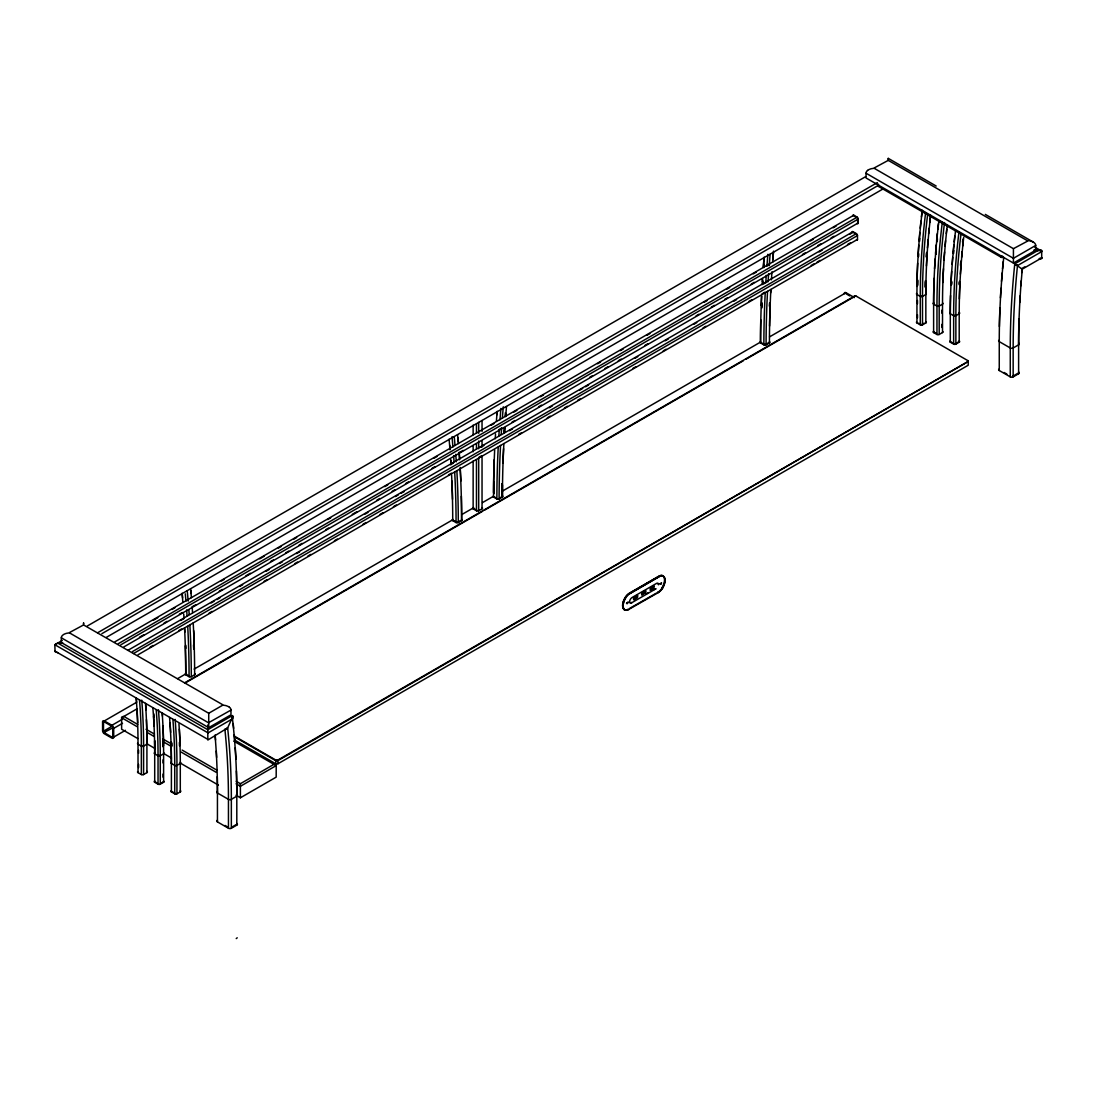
<?xml version="1.0" encoding="UTF-8"?>
<svg xmlns="http://www.w3.org/2000/svg" width="1097" height="1097" viewBox="0 0 1097 1097"><rect width="100%" height="100%" fill="white"/><g stroke="black" fill="none" stroke-linecap="round" stroke-linejoin="round"><path stroke-width="1.5" d="M83.578 623.686L83.578 622.959L83.578 624.947L223.678 705.275A10.929 8.927 0 0 1 226.311 705.728L228.409 706.578A7.117 5.814 0 0 1 229.465 707.277M57.743 652.715L55.056 651.659L54.85 644.748L57.743 643.075L207.813 729.724L232.317 715.573L232.893 716.423L227.641 727.914L207.813 740.05L207.813 724.952M62.241 640.483L54.85 644.748L207.813 732.727M229.424 707.318A4.731 3.853 0 0 1 231.014 710.047L208.732 722.635M222.636 705.234L208.732 713.269L208.732 727.654L230.973 714.805L230.973 710.047M240.394 785.233L240.394 783.711L273.962 764.335L275.141 764.54A2.249 1.837 0 0 1 275.58 764.746A1.371 1.124 0.2 0 1 276.211 765.624L276.183 777.129L240.394 797.793L235.992 795.256M867.535 170.446A7.117 5.814 0 0 1 868.591 169.733L870.689 168.883A10.929 8.927 0 0 1 873.322 168.431L888.268 160.368L888.268 158.366L936.18 186.037M888.268 159.312L888.268 158.393M1013.422 258.042L1013.422 248.676L874.364 168.389M633.49 599.36L633.613 597.508L633.901 599.634L637.631 595.712L637.494 597.563L633.901 599.634M641.69 594.615L641.827 592.778L645.42 590.693L645.694 592.819L641.69 594.615L645.283 592.545L645.42 590.693M642.102 594.889L642.239 593.052L645.831 590.981M650.315 590.159L650.439 588.307L654.031 586.237L650.315 590.159L653.908 588.088L654.031 586.237M628.046 602.171L627.333 603.377M661.422 582.891L660.915 583.919M103.529 722.114L103.461 731.205L112.292 726.104M112.744 736.951L112.813 727.86M857.648 222.814L857.689 218.742M967.815 360.598L967.815 361.695L277.774 760.098L275.882 760.098L275.717 763.773L277.939 763.773L968.212 365.246L968.212 360.831L856.25 296.19L854.357 296.19L184.653 682.828M660.284 583.837L661.56 583.014L660.627 584.358M228.45 828.249L228.45 799.343A774.825 447.343 -60 0 0 224.912 729.505L227.641 727.914A776.868 448.522 -60 0 1 231.344 799.343L231.344 828.249A2.043 1.179 0 0 1 228.45 828.249L217.439 821.886A2.043 1.179 0 0 1 217.439 820.227M227.394 728.312L224.912 729.505L227.12 728.682M499.656 498.024L502.056 496.598M237.226 937.798L236.239 938.593M208.732 727.654L61.322 642.554L61.322 637.796A4.731 3.853 0 0 1 62.886 635.067A7.322 5.979 0 0 1 64.421 634.066L65.998 633.476A10.929 8.927 0 0 1 68.617 633.024L83.578 624.947M87.225 626.058L865.602 176.672M97.564 632.804L877.326 182.609M101.87 633.668L878.848 185.078M106.299 637.398L883.277 188.807M114.924 641.8L853.795 215.204L857.141 217.137A1.577 0.905 60 0 1 858.252 219.057L858.252 222.91A1.577 0.905 60 0 1 857.141 223.555M153.347 620.258L157.776 617.693M171.996 609.479L174.958 607.779M221.32 581.012L224.282 579.298M259.742 558.826L264.171 556.261M278.391 548.061L281.353 546.347M293.735 539.203L296.684 537.503M327.715 519.58L330.677 517.88M384.8 486.629L387.748 484.915M434.124 458.148L437.072 456.448M491.195 425.197L494.144 423.497M513.917 412.074L516.865 410.374M540.519 396.73L543.468 395.016M597.591 363.765L600.553 362.065M620.312 350.656L623.274 348.942M646.915 335.298L649.863 333.584M703.986 302.347L706.948 300.633M726.708 289.224L729.67 287.524M753.31 273.866L756.272 272.166M766.611 266.187L769.573 264.487M810.381 240.915L813.343 239.215M833.117 227.792L836.065 226.092M118.257 643.72L857.141 217.137M120.848 644.789L858.252 219.057M139.511 637.234L143.94 634.683M164.07 623.055L167.032 621.341M179.401 614.197L182.363 612.496M192.702 606.518L195.664 604.817M219.304 591.16L222.266 589.459M245.906 575.802L250.335 573.251M270.465 561.623L273.427 559.923M285.81 552.778L288.758 551.064M299.097 545.099L302.059 543.385M325.699 529.741L328.661 528.027M352.302 514.383L356.731 511.819M376.861 500.191L379.823 498.491M392.205 491.346L395.153 489.632M405.506 483.667L408.454 481.953M432.095 468.309L435.056 466.609M458.697 452.951L463.14 450.387M498.6 429.914L501.548 428.214M511.901 422.235L514.85 420.535M538.504 406.877L541.452 405.177M589.665 377.341L592.613 375.64M604.995 368.482L607.957 366.782M618.297 360.803L621.259 359.103M644.899 345.459L647.847 343.745M696.06 315.909L699.022 314.208M711.391 307.064L714.353 305.35M724.692 299.385L727.654 297.671M751.294 284.027L754.256 282.313M802.456 254.49L805.417 252.776M817.786 245.632L820.748 243.932M831.087 237.953L834.049 236.253M123.81 646.942L858.252 222.91M127.979 650.315L853.041 231.7L856.373 233.634A1.577 0.905 60 0 1 857.484 235.567L857.484 239.42A1.577 0.905 60 0 1 856.373 240.051M180.69 620.518L183.638 618.818M211.104 602.966L214.052 601.266M217 599.565L219.949 597.865M239.667 586.47L242.615 584.77M266.214 571.153L269.163 569.453M279.474 563.488L282.423 561.787M296.615 553.601L299.563 551.887M364.999 514.123L367.948 512.409M395.4 496.557L398.348 494.857M401.296 493.156L404.245 491.456M450.51 464.744L453.459 463.044M480.925 447.192L483.873 445.492M509.488 430.696L512.436 428.996M549.295 407.714L552.244 406M579.71 390.148L582.658 388.448M585.606 386.747L588.554 385.047M634.82 358.335L637.768 356.635M665.221 340.783L668.169 339.083M693.798 324.287L696.746 322.587M733.605 301.305L736.553 299.604M764.019 283.739L766.968 282.039M819.13 251.926L822.078 250.226M849.531 234.374L852.479 232.674M132.422 651.604L856.373 233.634M133.532 653.524L857.484 235.567M150.111 647.161L153.073 645.461M178.688 630.679L181.636 628.965M209.088 613.113L212.05 611.413M264.199 581.3L267.161 579.6M294.613 563.748L297.561 562.048M307.887 556.083L310.835 554.383M334.42 540.766L337.369 539.052M362.997 524.27L365.945 522.556M380.124 514.37L383.072 512.669M393.398 506.704L396.346 505.004M448.508 474.891L451.457 473.191M478.923 457.339L481.871 455.639M518.73 434.357L521.678 432.657M547.293 417.861L550.241 416.161M564.434 407.961L567.382 406.26M577.708 400.295L580.656 398.595M632.818 368.482L635.766 366.782M663.219 350.93L666.167 349.23M703.026 327.948L705.974 326.248M748.744 301.552L751.692 299.851M762.004 293.9L764.952 292.186M811.218 265.488L814.166 263.774M817.114 262.073L820.062 260.373M847.528 244.521L850.477 242.821M137.961 654.827L857.484 239.42M102.583 721.949A2.523 1.454 60 0 1 104.352 720.921L111.921 725.295A2.523 1.454 60 0 1 113.704 728.367L113.704 737.102A2.523 1.454 60 0 1 111.921 738.13L104.352 733.77A2.523 1.454 60 0 1 102.583 730.684L102.583 721.949L136.727 702.231M177.632 678.618L186.463 673.517M194.128 669.101L453.116 519.567M461.947 514.466L473.712 507.678M482.543 502.577L492.855 496.626M501.672 491.538L760.674 342.003M769.504 336.902L846.02 292.721L853.589 297.095A2.523 1.454 60 0 1 854.261 297.644M457.723 522.241L461.069 520.307M765.541 344.527L768.874 342.593M184.611 628.965A1018.647 588.115 -60 0 1 185.736 674.778L189.068 676.698A1.577 0.905 0 0 0 191.289 676.698L194.635 674.778A1.577 0.905 0 0 0 194.635 673.489M451.594 474.823A1018.647 588.115 -60 0 1 452.718 520.636L456.064 522.556A1.577 0.905 0 0 0 458.285 522.556L461.618 520.636A1.577 0.905 0 0 0 461.618 519.347A1026.477 592.641 -60 0 0 461.343 496.255M473.136 461.055L473.136 508.843L476.468 510.777A1.577 0.905 0 0 0 478.69 510.777L482.036 508.843L482.036 456.146M493.197 496.077A1.577 0.905 0 0 0 493.54 497.064L496.886 498.984A1.577 0.905 0 0 0 499.108 498.984L502.44 497.064A1020.279 589.062 -60 0 1 503.88 443.572M760.769 319.789A1024.927 591.749 -60 0 0 760.536 341.633A1.577 0.905 0 0 0 760.536 342.922L763.869 344.842A1.577 0.905 0 0 0 766.09 344.842L769.436 342.922A1020.279 589.062 -60 0 1 770.876 289.43M137.769 738.542L121.63 729.231L121.63 717.726L137.152 708.772M111.921 725.295L122.22 719.344M185.503 682.814L482.749 511.188M484.23 510.338L743.218 360.817M746.166 359.117L853.589 297.095M104.023 732.467L113.183 727.64M113.704 728.367L122.535 723.28M113.389 737.28L125.469 730.314M146.463 719.632A649.314 374.886 -60 0 1 146.916 742.916A1.577 0.905 0 0 1 146.916 744.205L143.584 746.125A1.577 0.905 0 0 1 141.348 746.125L138.016 744.205A1.577 0.905 0 0 1 137.674 743.218M930.681 215.259A643.034 371.266 -60 0 0 925.841 294.49L922.495 296.423A1.577 0.905 0 0 1 920.273 296.423L916.941 294.49A1.577 0.905 0 0 1 916.598 293.502M1013.422 248.676L1028.383 240.682A10.929 8.927 0 0 1 1031.015 241.134L1032.579 241.724A7.322 5.979 0 0 1 1034.156 242.698A4.731 3.853 0 0 1 1035.719 245.467L1035.678 250.226L1013.422 263.061L1013.422 257.836M1035.678 245.467L1013.422 258.316L866.027 173.216A4.731 3.853 0 0 1 867.576 170.474M1019.003 318.912A774.921 447.411 -60 0 0 1018.619 343.155L1018.619 373.734L1013.162 376.874A2.043 1.179 0 0 1 1010.268 376.874L1010.268 347.968A786.645 454.172 -60 0 1 1014.766 263.842L1039.257 249.691L1041.684 250.445L1041.684 258.563L1039.257 259.331L1042.15 257.658L1022.322 269.108A776.882 448.536 -60 0 0 1018.619 344.828L1013.162 347.968A2.043 1.179 0 0 1 1010.268 347.968L999.257 341.62A2.043 1.179 0 0 1 998.818 340.331M207.813 733.057L232.482 718.823L232.303 715.601A786.618 454.158 -60 0 1 232.674 718.768M924.168 323.231L921.686 324.616M137.674 771.63A1.577 0.905 0 0 0 138.016 772.617L141.348 774.551A1.577 0.905 0 0 0 143.584 774.551L146.916 772.617L146.916 742.916M916.598 321.928A1.577 0.905 0 0 0 916.941 322.916L920.273 324.849A1.577 0.905 0 0 0 922.495 324.849L925.841 322.916A1.577 0.905 0 0 0 925.841 321.627M1021.595 268.683L1024.776 266.845M160.82 783.217L163.042 781.942M154.581 740.845A643.034 371.266 -60 0 1 154.704 752.556L154.704 782.257L158.037 784.177A1.577 0.905 0 0 0 160.258 784.177L163.604 782.257A1.577 0.905 0 0 0 163.947 781.27M933.616 331.267A1.577 0.905 0 0 0 933.616 332.556L936.961 334.475A1.577 0.905 0 0 0 939.183 334.475L942.515 332.556A1.577 0.905 0 0 0 942.858 331.555M956.433 343.142L958.655 341.866M171.05 742.203A643.034 371.266 -60 0 1 171.393 762.182L171.393 791.897L174.725 793.817A1.577 0.905 0 0 0 176.946 793.817L180.292 791.897L180.292 763.471A1.577 0.905 0 0 0 180.292 762.182M950.304 340.906A1.577 0.905 0 0 0 950.304 342.182L953.65 344.115A1.577 0.905 0 0 0 955.871 344.115L959.203 342.182A1.577 0.905 0 0 0 959.203 340.906M276.183 765.624L240.394 786.288L236.143 783.834M236.417 770.917A786.618 454.158 -60 0 1 236.801 794.53A2.043 1.179 0 0 1 236.801 796.203L231.344 799.343A2.043 1.179 0 0 1 228.45 799.343L217.439 792.994A774.825 447.343 -60 0 0 215.039 735.223M663.452 576.24A7.871 4.169 -56.2 0 0 659.434 576.569L629.911 593.614A7.871 4.169 -56.2 0 0 625.605 598.084A11.423 6.061 -56.2 0 0 624.769 609.946L624.207 609.548A11.423 6.061 -56.2 0 1 625.057 597.687A7.871 4.169 -56.2 0 1 629.349 593.216L658.886 576.172A7.871 4.169 -56.2 0 1 662.89 575.843L663.452 576.24A11.423 6.061 -56.2 0 1 662.602 588.102A7.871 4.169 -56.2 0 1 658.296 592.558L628.636 609.493A7.871 4.169 -56.2 0 1 624.618 609.822A11.423 6.061 -56.2 0 1 625.468 597.961M663.027 575.952A7.871 4.169 -56.2 0 0 659.023 576.295L629.5 593.34A7.871 4.169 -56.2 0 0 625.194 597.81A11.423 6.061 -56.2 0 0 624.344 609.671A7.871 4.169 -56.2 0 0 628.362 609.329L628.773 609.617M629.774 593.504L659.297 576.46A7.871 4.169 -56.2 0 1 663.315 576.117A11.423 6.061 -56.2 0 1 662.465 587.978A7.871 4.169 -56.2 0 1 658.159 592.449L657.747 592.174M231.988 827.042L236.074 824.683M1012.435 376.463L1017.893 373.309M231.344 828.249L236.801 825.109L236.801 794.53M652.756 590.104L656.02 588.732L631.817 602.706A3.36 1.783 -56.2 0 1 629.623 601.444A3.36 1.783 -56.2 0 1 632.187 597.44L656.39 583.481A3.36 1.783 -56.2 0 1 658.584 584.728L658.159 584.454M634.82 596.823L637.206 595.438M652.427 586.648L650.439 588.307M634.039 597.783L637.631 595.712M626.648 603.172L628.183 602.28L626.908 603.556M659.681 583.645L660.421 583.947M645.639 594.204L648.478 592.572M629.692 608.369L656.404 593.134M921.946 296.108L920.836 296.108M938.634 305.734L937.51 305.734M955.309 315.374L954.198 315.374M143.021 745.809L141.911 745.809M159.709 755.435L158.599 755.435M122.672 716.643L123.865 716.437L137.728 724.445M1040.052 258.357L1039.257 258.494M627.251 603.624L626.524 603.268M1034.169 249.691L1040.326 249.814L1042.15 251.364L1017.481 265.597A784.547 452.965 -60 0 0 1013.162 347.968L1013.162 376.874M1034.169 250.527L1040.052 250.665M854.193 296.286L856.414 296.286M57.743 643.075L62.831 643.075M764.678 344.623L761.085 342.593M1022.322 269.3L1014.752 263.842L866.027 177.961L866.027 173.216M1003.755 257.48L1003.111 257.205L1003.741 257.48A786.645 454.172 -60 0 0 999.257 341.62L999.257 370.512L1010.268 376.874M1003.302 257.233L1003.234 257.315A1.577 0.905 0 0 1 1001.054 257.205L878.395 186.394A1.577 0.905 0 0 1 878.149 185.297M985.312 214.395L1033.374 242.149M888.268 160.368L1027.327 240.654M1034.841 247.14L1040.738 250.541M940.047 221.265L942.268 222.554A1.577 0.919 0 0 0 942.789 222.746M853.795 215.848L857.141 217.782M853.041 232.345L856.592 234.443M934.096 278.35A647.751 373.981 -60 0 0 933.616 302.841A1.577 0.905 0 0 0 933.616 304.13L936.961 306.063A1.577 0.905 0 0 0 939.183 306.063L942.515 304.13A1.577 0.905 0 0 0 942.858 303.142M950.537 295.532A647.751 373.981 -60 0 0 950.304 312.48A1.577 0.905 0 0 0 950.304 313.769L953.65 315.689A1.577 0.905 0 0 0 955.871 315.689L959.203 313.769A643.034 371.266 -60 0 1 963.715 237.377M1004.112 372.486L1006.868 374.077M918.6 323.231L920.836 324.52M936.399 333.515L934.013 332.076M954.198 343.786L950.688 341.716M846.02 293.749L849.805 295.943M494.103 496.749L496.324 498.024M473.685 508.528L477.03 510.448M453.28 520.307L456.613 522.241M186.284 674.449L189.63 676.383M69.673 632.983L208.732 713.269M234.772 736.361L275.882 760.098M234.525 736.855L275.717 760.646L277.939 760.646L967.815 361.695M61.322 637.796L208.732 722.896M234.525 739.995L275.717 763.773M233.771 741.133L274.771 764.801M54.85 651.042L207.813 739.351M146.052 729.258L154.375 734.058M162.699 738.871L171.022 743.67M182.129 750.074L216.808 770.108M236.225 781.311L240.394 783.711M121.63 717.726L137.194 726.708M147.08 732.412L154.156 736.498M162.63 741.394L171.118 746.289M181.019 752.007L216.356 772.411M146.559 743.615L155.363 748.703M164.152 753.776L171.489 758.013M180.278 763.087L218.399 785.095M104.352 721.949L111.921 726.324M152.867 707.853A641.457 370.347 -60 0 1 154.704 753.831L158.037 755.764A1.577 0.905 0 0 0 160.258 755.764L163.604 753.831A1.577 0.905 0 0 0 163.947 752.844M169.555 717.479A641.457 370.347 -60 0 1 171.393 763.471L174.725 765.391A1.577 0.905 0 0 0 176.946 765.391L180.292 763.471A647.751 373.981 -60 0 0 178.948 723.91M104.352 732.741L111.921 737.102M155.253 781.942L157.488 783.217M171.941 791.568L175.287 793.501M225.05 825.451L227.806 827.042M1014.766 263.842L1016.508 265.008M1016.151 264.692L1017.481 265.597L1016.645 265.021M662.602 588.102L662.053 587.704A11.423 6.061 -56.2 0 0 662.766 586.388M658.296 592.558L657.885 592.284A7.871 4.169 -56.2 0 0 661.875 588.335M631.817 602.706L631.406 602.431A3.36 1.783 -56.2 0 1 630.144 602.747M232.591 715.847L232.468 718.837A784.574 452.979 -60 0 1 236.801 796.203M277.774 760.098L277.939 763.773M1001.054 257.205L1001.054 255.916A1.577 0.905 0 0 0 1002.562 256.15M959.203 342.182L959.203 313.769A1.577 0.905 0 0 0 959.203 312.48M955.871 344.115L955.871 315.689A647.751 373.981 -60 0 1 961.027 233.62M953.65 344.115L953.65 315.689A649.314 374.886 -60 0 1 958.956 232.194M950.304 312.48L950.304 342.182M942.515 332.556L942.515 304.13A643.034 371.266 -60 0 1 947.369 224.899M941.966 310.122L941.966 313.276M941.966 324.328L941.966 327.496M939.183 334.475L939.183 306.063A647.751 373.981 -60 0 1 944.517 222.554M936.961 334.475L936.961 306.063A649.314 374.886 -60 0 1 942.268 222.554M933.616 302.841L933.616 332.556M925.95 281.367A641.457 370.347 -60 0 0 925.841 293.214L925.841 322.916M922.495 324.849L922.495 296.423A647.751 373.981 -60 0 1 927.651 214.34M920.273 324.849L920.273 296.423A649.314 374.886 -60 0 1 925.594 212.928L922.248 210.994A649.314 374.886 -60 0 0 916.941 294.49L916.941 322.916M917.49 300.496L917.49 303.65M917.49 314.702L917.49 317.856M878.395 186.394L878.395 185.105A1.577 0.905 0 0 1 878.149 184.008M482.036 420.494L482.036 431.34M482.036 440.651L482.036 446.849M478.69 422.427L478.69 433.274M478.69 441.021L478.69 448.769M478.69 458.08L478.69 510.777M476.468 423.977L476.468 433.274M476.468 444.12L476.468 448.769M476.468 459.629L476.468 510.777M473.136 425.142L473.136 434.714M473.136 445.56L473.136 451.758M240.394 784.89L240.394 797.793M217.288 776.662A776.868 448.522 -60 0 1 217.439 791.321L217.439 821.886M176.946 793.817L176.946 765.391A643.034 371.266 -60 0 0 175.122 719.413M174.725 793.817L174.725 765.391A641.457 370.347 -60 0 0 172.887 719.413M163.604 782.257L163.604 753.831A647.751 373.981 -60 0 0 162.274 714.27M163.042 759.823L163.042 762.991M163.042 774.043L163.042 777.197M160.258 784.177L160.258 755.764A643.034 371.266 -60 0 0 158.434 709.773M158.037 784.177L158.037 755.764A641.457 370.347 -60 0 0 156.199 709.773M143.584 774.551L143.584 746.125A643.034 371.266 -60 0 0 141.746 700.147M141.348 774.551L141.348 746.125A641.457 370.347 -60 0 0 139.525 700.147M138.565 750.197L138.565 753.351M138.565 764.403L138.565 767.571M138.016 772.617L138.016 744.205A641.457 370.347 -60 0 0 136.179 698.213M121.602 717.726A1.426 1.166 0.1 0 1 122.398 716.794M1018.619 343.155A2.043 1.179 0 0 1 1018.619 344.828M1019.703 302.525A774.921 447.411 -60 0 1 1020.087 295.916M1020.759 285.947A774.921 447.411 -60 0 1 1021.142 280.942M1021.856 272.563A774.921 447.411 -60 0 1 1022.157 269.204M1018.619 372.061A2.043 1.179 0 0 1 1018.619 373.734M999.257 370.512A2.043 1.179 0 0 1 998.818 369.236M999.381 326.536A784.547 452.965 -60 0 1 999.929 307.873M1000.409 297.931A784.547 452.965 -60 0 1 1000.999 288.278M1001.479 281.353A784.547 452.965 -60 0 1 1002.151 272.988M1002.507 268.806A784.547 452.965 -60 0 1 1003.165 261.799M236.801 823.436A2.043 1.179 0 0 1 236.801 825.109M233.195 723.54A786.618 454.158 -60 0 1 233.675 728.339M234.264 734.771A786.618 454.158 -60 0 1 234.799 741.257M235.265 747.77A786.618 454.158 -60 0 1 235.937 759.275M217.439 792.994A2.043 1.179 0 0 1 217.439 791.321M215.204 735.333A776.868 448.522 -60 0 1 215.574 740.022M216.301 751.047A776.868 448.522 -60 0 1 216.63 757.396M171.393 791.897A1.577 0.905 0 0 1 171.393 790.608M171.393 763.471A1.577 0.905 0 0 1 171.393 762.182M170.049 722.621A643.034 371.266 -60 0 1 170.638 732.357M180.292 790.608A1.577 0.905 0 0 1 180.292 791.897M179.36 729.094A649.314 374.886 -60 0 1 180.059 745.494M171.612 742.518A643.034 371.266 -60 0 1 171.708 745.823M171.612 743.163A642.239 370.8 -60 0 1 171.708 746.467M179.401 742.518A648.533 374.434 -60 0 1 179.497 745.823M190.878 590.515A1026.477 592.641 -60 0 1 191.139 593.45M193.662 630.652A1026.477 592.641 -60 0 1 194.32 648.862M190.59 588.897A1024.927 591.749 -60 0 1 191.399 597.687M192.112 606.545A1024.927 591.749 -60 0 1 192.537 612.483M193.195 622.931A1024.927 591.749 -60 0 1 194.635 674.778M187.244 590.872A1020.279 589.062 -60 0 1 188.177 601.129M188.876 609.987A1020.279 589.062 -60 0 1 189.191 614.443M189.85 624.879A1020.279 589.062 -60 0 1 191.289 676.698M185.297 593.82A1018.647 588.115 -60 0 1 185.941 601.142M186.655 610.001A1018.647 588.115 -60 0 1 187.066 615.938M187.71 626.387A1018.647 588.115 -60 0 1 189.068 676.698M182.088 593.354A1018.647 588.115 -60 0 1 182.856 602.171M183.734 614.005A1018.647 588.115 -60 0 1 184.022 618.475M185.736 674.778A1.577 0.905 0 0 1 185.736 673.489A1020.279 589.062 -60 0 0 185.324 645.831M182.225 593.518A1020.279 589.062 -60 0 1 182.609 597.92M184.611 627.676A1020.279 589.062 -60 0 1 184.817 632.187M193.62 645.255A1024.927 591.749 -60 0 1 193.716 648.313M193.62 644.611A1025.599 592.133 -60 0 1 193.758 649.191M185.832 645.283A1019.511 588.623 -60 0 1 185.928 648.327M925.841 293.214A1.577 0.905 0 0 1 925.841 294.49M926.43 265.954A641.457 370.347 -60 0 1 927.088 253.489M927.459 247.908A641.457 370.347 -60 0 1 928.117 239.503M928.597 233.853A641.457 370.347 -60 0 1 929.145 228.203M929.721 222.526A641.457 370.347 -60 0 1 930.352 216.822M916.969 286.454A647.751 373.981 -60 0 1 917.654 263.211M918.011 256.287A647.751 373.981 -60 0 1 918.751 245.125M919.08 240.915A647.751 373.981 -60 0 1 919.807 232.468M920.205 228.217A647.751 373.981 -60 0 1 920.945 221.128M921.411 216.849A647.751 373.981 -60 0 1 922.083 211.131M922.056 210.857A1.577 0.919 0 0 1 921.919 209.993M925.319 287.428A643.034 371.266 -60 0 1 925.429 280.626M926.362 257.233A643.034 371.266 -60 0 1 926.622 253.064M925.319 286.783A642.239 370.8 -60 0 1 925.388 281.696M926.375 256.588A642.239 370.8 -60 0 1 926.622 252.42M917.545 285.727A648.533 374.434 -60 0 1 917.641 280.626M917.545 285.083A647.751 373.981 -60 0 1 917.641 279.996M918.573 256.602A647.751 373.981 -60 0 1 918.738 253.818M919.629 241.244A647.751 373.981 -60 0 1 919.862 238.419M950.907 285.234A647.751 373.981 -60 0 1 951.648 271.37M952.127 264.391A647.751 373.981 -60 0 1 952.676 257.37M953.046 253.146A647.751 373.981 -60 0 1 953.869 244.658M954.157 241.82A647.751 373.981 -60 0 1 954.788 236.116M950.304 313.769A649.314 374.886 -60 0 1 955.624 230.26A1.577 0.919 0 0 1 955.199 229.794M959.354 298.933A641.457 370.347 -60 0 1 959.93 282.464M960.382 274.154A641.457 370.347 -60 0 1 961.041 264.377M961.603 257.356A641.457 370.347 -60 0 1 962.11 251.72M962.659 246.057A641.457 370.347 -60 0 1 963.248 240.366M959.313 284.809A643.034 371.266 -60 0 1 959.436 282.052M960.478 265.351A643.034 371.266 -60 0 1 960.807 261.141M959.313 284.164A642.239 370.8 -60 0 1 959.45 281.408M962.535 242.108A642.239 370.8 -60 0 1 962.851 239.269M951.524 284.822A648.533 374.434 -60 0 1 951.648 282.052M951.524 284.178A647.751 373.981 -60 0 1 951.648 281.408M953.608 253.462A647.751 373.981 -60 0 1 953.869 250.637M154.704 782.257A1.577 0.905 0 0 1 154.704 780.968M154.704 753.831A1.577 0.905 0 0 1 154.704 752.556M153.566 716.218A643.034 371.266 -60 0 1 154.101 725.995M162.274 712.981A649.314 374.886 -60 0 1 162.479 716.218M163.014 725.995A649.314 374.886 -60 0 1 163.563 745.85M155.143 741.161A643.034 371.266 -60 0 1 155.226 746.166M153.909 713.955A642.239 370.8 -60 0 1 154.129 717.191M155.143 741.805A642.239 370.8 -60 0 1 155.226 746.81M162.891 739.501A648.533 374.434 -60 0 1 163.014 746.166M162.891 740.146A647.751 373.981 -60 0 1 163.014 746.81M844.237 293.749A2.523 1.454 60 0 1 846.02 292.721M760.536 342.922A1026.477 592.641 -60 0 1 761.647 295.779M762.237 284.603A1026.477 592.641 -60 0 1 762.511 279.804M763.389 266.928A1026.477 592.641 -60 0 1 764.156 257.233M761.195 305.61A1024.927 591.749 -60 0 1 761.579 296.094M762.319 281.737A1024.927 591.749 -60 0 1 762.525 278.528M763.279 267.27A1024.927 591.749 -60 0 1 764.019 257.576M769.436 341.633A1.577 0.905 0 0 1 769.436 342.922M769.559 326.07A1018.647 588.115 -60 0 1 770.149 304.047M770.629 292.94A1018.647 588.115 -60 0 1 770.793 289.745M772.809 259.235A1018.647 588.115 -60 0 1 773.481 251.144M771.424 279.831A1020.279 589.062 -60 0 1 771.959 271.809M772.672 262.128A1020.279 589.062 -60 0 1 773.481 252.42M766.09 344.842A1024.927 591.749 -60 0 1 767.53 291.336M768.078 281.737A1024.927 591.749 -60 0 1 768.613 273.702M769.203 265.639A1024.927 591.749 -60 0 1 770.135 254.298M763.869 344.842A1026.477 592.641 -60 0 1 765.226 292.926M765.857 281.723A1026.477 592.641 -60 0 1 766.268 275.306M766.968 265.625A1026.477 592.641 -60 0 1 767.9 254.298M761.688 307.503A1024.927 591.749 -60 0 1 761.867 302.758M763.827 267.586A1024.927 591.749 -60 0 1 764.074 264.363M761.688 308.147A1025.599 592.133 -60 0 1 761.867 303.403M762.785 284.288A1025.599 592.133 -60 0 1 762.977 281.093M769.532 306.584A1020.279 589.062 -60 0 1 769.655 303.416M769.532 305.94A1019.511 588.623 -60 0 1 769.655 302.786M852.684 215.848A1.577 0.905 60 0 1 853.795 215.204M457.998 437.84A1026.477 592.641 -60 0 1 458.395 442.242M459.218 452.581A1026.477 592.641 -60 0 1 459.629 458.519M460.192 467.487A1026.477 592.641 -60 0 1 460.85 481.048M457.586 434.755A1024.927 591.749 -60 0 1 458.381 443.545M459.108 452.403A1024.927 591.749 -60 0 1 459.629 459.821M460.178 468.776A1024.927 591.749 -60 0 1 461.618 520.636M454.227 436.729A1020.279 589.062 -60 0 1 455.036 445.519M455.762 454.364A1020.279 589.062 -60 0 1 456.283 461.782M456.846 470.736A1020.279 589.062 -60 0 1 458.285 522.556M452.005 436.743A1018.647 588.115 -60 0 1 452.938 447M453.637 455.858A1018.647 588.115 -60 0 1 454.062 461.796M454.693 472.245A1018.647 588.115 -60 0 1 456.064 522.556M449.084 439.211A1018.647 588.115 -60 0 1 449.962 449.496M450.716 459.862A1018.647 588.115 -60 0 1 451.004 464.333M452.718 520.636A1.577 0.905 0 0 1 452.718 519.347M449.729 445.245A1020.279 589.062 -60 0 1 450.085 449.674M450.826 460.054A1020.279 589.062 -60 0 1 451.1 464.538M451.937 481.076A1020.279 589.062 -60 0 1 452.513 499.327M852.012 231.906A1.577 0.905 60 0 1 853.041 231.7M493.54 497.064A1026.477 592.641 -60 0 1 494.665 449.921M495.241 438.745A1026.477 592.641 -60 0 1 495.529 433.946M496.406 421.083A1026.477 592.641 -60 0 1 497.16 411.375M493.54 492.676A1024.927 591.749 -60 0 1 494.199 459.753M496.776 414.954A1024.927 591.749 -60 0 1 497.037 411.718M502.508 484.901A1018.647 588.115 -60 0 0 502.44 495.775A1.577 0.905 0 0 1 502.44 497.064M502.988 462.934A1018.647 588.115 -60 0 1 503.564 448.673M504.442 432.712A1018.647 588.115 -60 0 1 504.757 427.885M505.566 416.613A1018.647 588.115 -60 0 1 505.813 413.391M504.538 432.383A1020.279 589.062 -60 0 1 504.853 427.556M505.69 416.27A1020.279 589.062 -60 0 1 506.499 406.562M499.108 498.984A1024.927 591.749 -60 0 1 500.547 445.478M501.192 434.275A1024.927 591.749 -60 0 1 501.617 427.844M502.344 418.163A1024.927 591.749 -60 0 1 503.29 406.822M496.886 498.984A1026.477 592.641 -60 0 1 498.23 447.069M498.861 435.879A1026.477 592.641 -60 0 1 499.286 429.448M499.985 419.781A1026.477 592.641 -60 0 1 500.918 408.441M494.103 492.992A1024.927 591.749 -60 0 1 494.199 482.09M494.103 493.636A1025.599 592.133 -60 0 1 494.199 482.735M501.891 496.749A1020.279 589.062 -60 0 1 501.96 484.298M505.127 415.955A1020.279 589.062 -60 0 1 505.388 412.719M501.891 496.105A1019.511 588.623 -60 0 1 501.96 483.654M503.88 433.027A1019.511 588.623 -60 0 1 504.195 428.214M934.548 268.683A647.751 373.981 -60 0 1 935.138 258.947M935.549 253.352A647.751 373.981 -60 0 1 936.235 244.919M936.619 240.682A647.751 373.981 -60 0 1 937.318 233.606M937.784 229.328A647.751 373.981 -60 0 1 938.429 223.623M933.616 304.13A649.314 374.886 -60 0 1 938.936 220.634M942.858 282.464A641.457 370.347 -60 0 1 943.461 268.683M943.955 260.332A641.457 370.347 -60 0 1 944.572 251.94M945.038 246.318A641.457 370.347 -60 0 1 945.545 240.668M946.258 233.579A641.457 370.347 -60 0 1 946.725 229.314M936.098 254.326A648.533 374.434 -60 0 1 936.317 251.515M937.167 241.655A648.533 374.434 -60 0 1 937.441 238.817M146.916 771.342A1.577 0.905 0 0 1 146.916 772.617M145.586 704.644A647.751 373.981 -60 0 1 146.916 744.205M145.586 703.355A649.314 374.886 -60 0 1 145.983 709.828M136.316 698.528A643.034 371.266 -60 0 1 136.563 701.751M137.084 709.828A643.034 371.266 -60 0 1 137.674 722.923M473.136 508.843A1.577 0.905 0 0 1 473.136 507.568M482.036 507.568A1.577 0.905 0 0 1 482.036 508.843M662.89 575.843A11.423 6.061 -56.2 0 1 664.069 583.083M663.863 583.741A11.423 6.061 -56.2 0 1 663.095 585.729M627.799 609.438A7.871 4.169 -56.2 0 1 624.207 609.548"/></g></svg>
